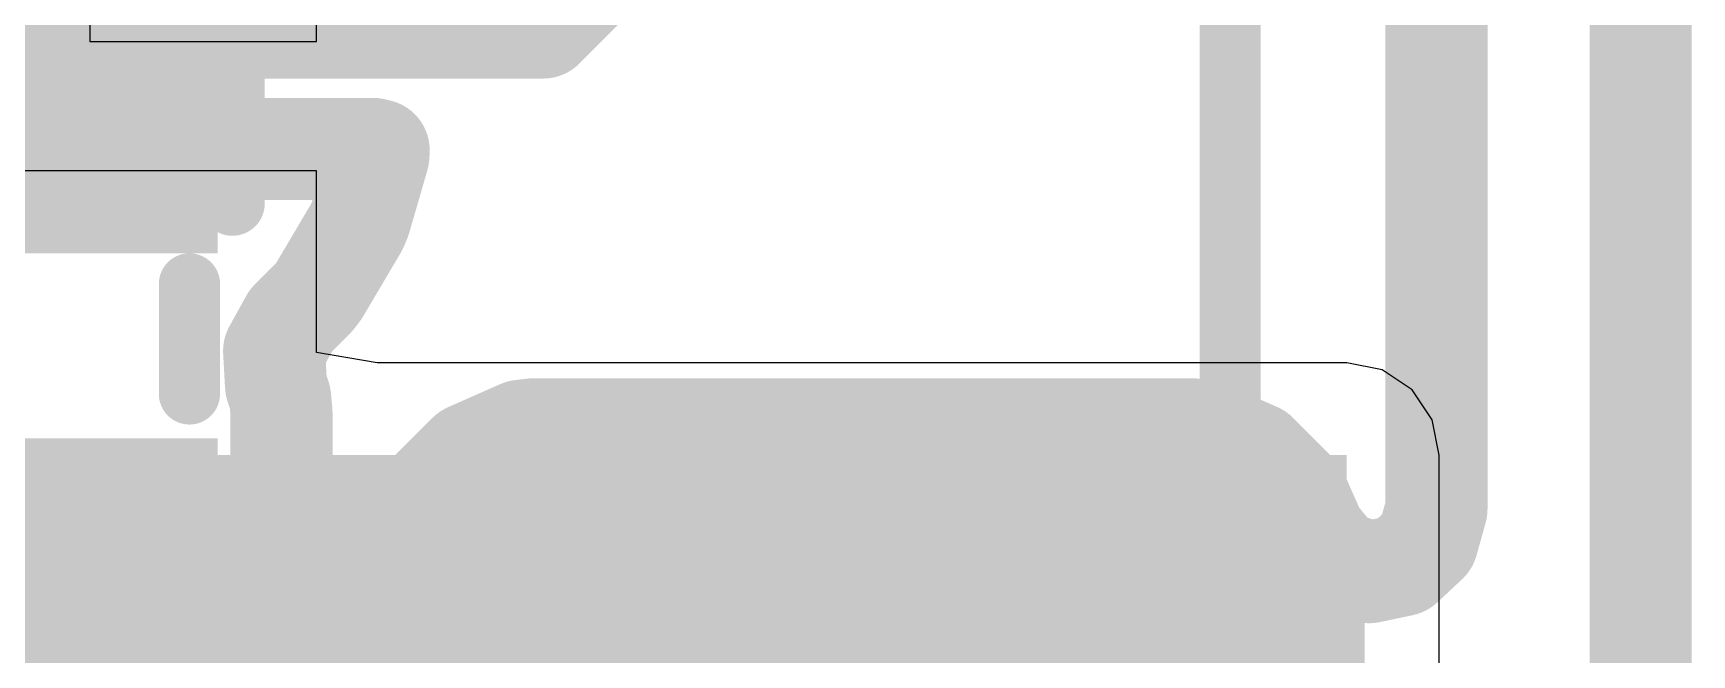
# Model space of a CAD drawing. Header units: inches. Extents: x 0 to 12.4, y -0.6 to 2.2.
# Drawn here: x 0.9006 to 1.0286, y 1.6636 to 1.7116 of the extents above; entities that cross this region are included whole.
import ezdxf

# ---------------------------------------------------------------- set-up
doc = ezdxf.new("R2010")
doc.units = ezdxf.units.IN
doc.header["$MEASUREMENT"] = 0
for name, color, linetype in [('Bottom Layer', 5, 'Continuous'), ('Bottom Overlay', 54, 'Continuous'), ('Bottom Paste', 16, 'Continuous'), ('Bottom Solder', 6, 'Continuous'), ('Dimension', 6, 'Continuous'), ('Mechanical 4', 56, 'Continuous'), ('Top Layer', 1, 'Continuous'), ('Top Overlay', 2, 'Continuous'), ('Top Paste', 8, 'Continuous'), ('Top Solder', 216, 'Continuous')]:
    doc.layers.add(name, color=color, linetype=linetype)

# ---------------------------------------------------------------- blocks, each defined once
blk = doc.blocks.new('SMD_4_4_5___15')
at = {"layer": 'Top Solder'}
blk.add_hatch(color=216, dxfattribs=at).paths.add_polyline_path([(0.08261415, 0.06777955), (0.14573225, 0.06777955), (0.14573225, 0.03222045), (0.08261415, 0.03222045)])
blk = doc.blocks.new('T__________B_35')
at = {"layer": 'Bottom Layer'}
blk.add_hatch(color=5, dxfattribs=at).paths.add_polyline_path([(0.015, 0.03), (-0.015, 0.03), (-0.03, 0.015), (-0.03, -0.015), (-0.015, -0.03), (0.015, -0.03), (0.03, -0.015), (0.03, 0.015)])
at = {"layer": 'Bottom Paste'}
blk.add_hatch(color=16, dxfattribs=at).paths.add_polyline_path([(0.015, 0.03), (-0.015, 0.03), (-0.03, 0.015), (-0.03, -0.015), (-0.015, -0.03), (0.015, -0.03), (0.03, -0.015), (0.03, 0.015)])
at = {"layer": 'Bottom Solder'}
blk.add_hatch(color=6, dxfattribs=at).paths.add_polyline_path([(0.017, 0.034), (-0.017, 0.034), (-0.034, 0.017), (-0.034, -0.017), (-0.017, -0.034), (0.017, -0.034), (0.034, -0.017), (0.034, 0.017)])
at = {"layer": 'Bottom Overlay'}
for points in [[(-0.017, 0.037, 0.007874, 0.007874, 0), (-0.037, 0.017, 0.007874, 0.007874, 0)], [(0.017, 0.037, 0.007874, 0.007874, 0), (-0.017, 0.037, 0.007874, 0.007874, 0)], [(0.017, 0.037, 0.007874, 0.007874, 0), (-0.017, 0.037, 0.007874, 0.007874, 0)], [(0.037, 0.017, 0.007874, 0.007874, 0), (0.017, 0.037, 0.007874, 0.007874, 0)], [(-0.037, 0.017, 0.007874, 0.007874, 0), (-0.037, -0.017, 0.007874, 0.007874, 0)], [(0.037, 0.017, 0.007874, 0.007874, 0), (0.037, -0.017, 0.007874, 0.007874, 0)], [(-0.017, -0.037, 0.007874, 0.007874, 0), (-0.037, -0.017, 0.007874, 0.007874, 0)], [(0.037, -0.017, 0.007874, 0.007874, 0), (0.017, -0.037, 0.007874, 0.007874, 0)], [(0.017, -0.037, 0.007874, 0.007874, 0), (-0.017, -0.037, 0.007874, 0.007874, 0)], [(0.017, -0.037, 0.007874, 0.007874, 0), (-0.017, -0.037, 0.007874, 0.007874, 0)]]:
    blk.add_lwpolyline(points, format="xyseb", dxfattribs=at)
for points in [[(-0.0189685, 0.037, 0.003937, 0.003937, 1), (-0.0150315, 0.037, 0.003937, 0.003937, 1)], [(-0.0189685, 0.037, 0.003937, 0.003937, 1), (-0.0150315, 0.037, 0.003937, 0.003937, 1)], [(-0.0189685, 0.037, 0.003937, 0.003937, 1), (-0.0150315, 0.037, 0.003937, 0.003937, 1)], [(0.0150315, 0.037, 0.003937, 0.003937, 1), (0.0189685, 0.037, 0.003937, 0.003937, 1)], [(0.0150315, 0.037, 0.003937, 0.003937, 1), (0.0189685, 0.037, 0.003937, 0.003937, 1)], [(0.0150315, 0.037, 0.003937, 0.003937, 1), (0.0189685, 0.037, 0.003937, 0.003937, 1)], [(-0.0389685, 0.017, 0.003937, 0.003937, 1), (-0.0350315, 0.017, 0.003937, 0.003937, 1)], [(-0.0389685, 0.017, 0.003937, 0.003937, 1), (-0.0350315, 0.017, 0.003937, 0.003937, 1)], [(0.0350315, 0.017, 0.003937, 0.003937, 1), (0.0389685, 0.017, 0.003937, 0.003937, 1)], [(0.0350315, 0.017, 0.003937, 0.003937, 1), (0.0389685, 0.017, 0.003937, 0.003937, 1)], [(-0.0389685, -0.017, 0.003937, 0.003937, 1), (-0.0350315, -0.017, 0.003937, 0.003937, 1)], [(-0.0389685, -0.017, 0.003937, 0.003937, 1), (-0.0350315, -0.017, 0.003937, 0.003937, 1)], [(0.0350315, -0.017, 0.003937, 0.003937, 1), (0.0389685, -0.017, 0.003937, 0.003937, 1)], [(0.0350315, -0.017, 0.003937, 0.003937, 1), (0.0389685, -0.017, 0.003937, 0.003937, 1)], [(-0.0189685, -0.037, 0.003937, 0.003937, 1), (-0.0150315, -0.037, 0.003937, 0.003937, 1)], [(-0.0189685, -0.037, 0.003937, 0.003937, 1), (-0.0150315, -0.037, 0.003937, 0.003937, 1)], [(-0.0189685, -0.037, 0.003937, 0.003937, 1), (-0.0150315, -0.037, 0.003937, 0.003937, 1)], [(0.0150315, -0.037, 0.003937, 0.003937, 1), (0.0189685, -0.037, 0.003937, 0.003937, 1)], [(0.0150315, -0.037, 0.003937, 0.003937, 1), (0.0189685, -0.037, 0.003937, 0.003937, 1)], [(0.0150315, -0.037, 0.003937, 0.003937, 1), (0.0189685, -0.037, 0.003937, 0.003937, 1)]]:
    blk.add_lwpolyline(points, format="xyseb", close=True, dxfattribs=at)
blk = doc.blocks.new('C___0402_62')
at = {"layer": 'Top Layer'}
for points in [[(-0.0275, -0.0125), (-0.0275, 0.0125), (-0.009500000000000003, 0.0125), (-0.009499999999999996, -0.0125)], [(0.009500000000000003, -0.0125), (0.009499999999999996, 0.0125), (0.0275, 0.0125), (0.0275, -0.0125)]]:
    blk.add_hatch(color=1, dxfattribs=at).paths.add_polyline_path(points)
at = {"layer": 'Top Paste'}
for points in [[(-0.0275, -0.0125), (-0.0275, 0.0125), (-0.009500000000000003, 0.0125), (-0.009499999999999996, -0.0125)], [(0.009500000000000003, -0.0125), (0.009499999999999996, 0.0125), (0.0275, 0.0125), (0.0275, -0.0125)]]:
    blk.add_hatch(color=8, dxfattribs=at).paths.add_polyline_path(points)
at = {"layer": 'Top Solder'}
for points in [[(-0.0298622, -0.0148622), (-0.0298622, 0.0148622), (-0.007137800000000003, 0.0148622), (-0.007137799999999997, -0.0148622)], [(0.007137800000000003, -0.0148622), (0.007137799999999997, 0.0148622), (0.0298622, 0.0148622), (0.0298622, -0.0148622)]]:
    blk.add_hatch(color=216, dxfattribs=at).paths.add_polyline_path(points)
at = {"layer": 'Top Overlay'}
for points in [[(-0.011, 0.016, 0.005, 0.005, 0), (-0.031, 0.016, 0.005, 0.005, 0)], [(-0.031, -0.016, 0.005, 0.005, 0), (-0.031, 0.016, 0.005, 0.005, 0)], [(0.031, 0.016, 0.005, 0.005, 0), (0.011, 0.016, 0.005, 0.005, 0)], [(0.031, -0.016, 0.005, 0.005, 0), (0.031, 0.016, 0.005, 0.005, 0)], [(-0.011, -0.016, 0.005, 0.005, 0), (-0.031, -0.016, 0.005, 0.005, 0)], [(0.031, -0.016, 0.005, 0.005, 0), (0.011, -0.016, 0.005, 0.005, 0)]]:
    blk.add_lwpolyline(points, format="xyseb", dxfattribs=at)
for points in [[(-0.03225, 0.016, 0.0025, 0.0025, 1), (-0.02975, 0.016, 0.0025, 0.0025, 1)], [(-0.03225, 0.016, 0.0025, 0.0025, 1), (-0.02975, 0.016, 0.0025, 0.0025, 1)], [(-0.01225, 0.016, 0.0025, 0.0025, 1), (-0.00975, 0.016, 0.0025, 0.0025, 1)], [(0.00975, 0.016, 0.0025, 0.0025, 1), (0.01225, 0.016, 0.0025, 0.0025, 1)], [(0.02975, 0.016, 0.0025, 0.0025, 1), (0.03225, 0.016, 0.0025, 0.0025, 1)], [(0.02975, 0.016, 0.0025, 0.0025, 1), (0.03225, 0.016, 0.0025, 0.0025, 1)], [(-0.03225, -0.016, 0.0025, 0.0025, 1), (-0.02975, -0.016, 0.0025, 0.0025, 1)], [(-0.03225, -0.016, 0.0025, 0.0025, 1), (-0.02975, -0.016, 0.0025, 0.0025, 1)], [(-0.01225, -0.016, 0.0025, 0.0025, 1), (-0.00975, -0.016, 0.0025, 0.0025, 1)], [(0.00975, -0.016, 0.0025, 0.0025, 1), (0.01225, -0.016, 0.0025, 0.0025, 1)], [(0.02975, -0.016, 0.0025, 0.0025, 1), (0.03225, -0.016, 0.0025, 0.0025, 1)], [(0.02975, -0.016, 0.0025, 0.0025, 1), (0.03225, -0.016, 0.0025, 0.0025, 1)]]:
    blk.add_lwpolyline(points, format="xyseb", close=True, dxfattribs=at)

msp = doc.modelspace()

# ---------------------------------------------------------------- hatches: boundary and pattern name
at = {"layer": 'Dimension'}
msp.add_hatch(color=6, dxfattribs=at).paths.add_polyline_path([(0.94103755, 1.66916995), (0.98828165, 1.66916995), (0.98828165, 1.63767385), (0.94103755, 1.63767385)])
msp.add_hatch(color=6, dxfattribs=at).paths.add_polyline_path([(0.94103755, 1.66916995), (0.98828165, 1.66916995), (0.98828165, 1.63767385), (0.94103755, 1.63767385)])
at = {"layer": 'Top Layer'}
msp.add_hatch(color=1, dxfattribs=at).paths.add_polyline_path([(0.878, 1.619), (1.002, 1.619), (1.002, 1.679), (0.878, 1.679)])

# ---------------------------------------------------------------- linework, layer by layer
at = {"layer": 'Dimension'}
for points in [[(1.024699, 1.6345242, 0.007874, 0.007874, 0), (1.024699, 1.7427919, 0.007874, 0.007874, 0)], [(1.0089313, 1.6748353, 0.007874, 0.007874, 0), (1.0089313, 1.7320083, 0.007874, 0.007874, 0)], [(0.8646567, 1.7026344, 0.007874, 0.007874, 0), (0.9268673, 1.7026344, 0.007874, 0.007874, 0)], [(0.9268673, 1.7026344, 0.007874, 0.007874, 0), (0.9272995, 1.7025324, 0.007874, 0.007874, 0)], [(0.9272769, 1.7020889, 0.007874, 0.007874, 0), (0.9272995, 1.7025324, 0.007874, 0.007874, 0)], [(0.9258489, 1.6971735, 0.007874, 0.007874, 0), (0.9272769, 1.7020889, 0.007874, 0.007874, 0)], [(0.9226789, 1.6916634, 0.007874, 0.007874, 0), (0.9256069, 1.6966144, 0.007874, 0.007874, 0)], [(0.9256069, 1.6966144, 0.007874, 0.007874, 0), (0.9258489, 1.6971735, 0.007874, 0.007874, 0)], [(0.920532, 1.6894085, 0.007874, 0.007874, 0), (0.9223054, 1.6911819, 0.007874, 0.007874, 0)], [(0.9223054, 1.6911819, 0.007874, 0.007874, 0), (0.9226789, 1.6916634, 0.007874, 0.007874, 0)], [(0.9192245, 1.6870428, 0.007874, 0.007874, 0), (0.920532, 1.6894085, 0.007874, 0.007874, 0)], [(0.9192245, 1.6870428, 0.007874, 0.007874, 0), (0.9193761, 1.6843442, 0.007874, 0.007874, 0)], [(0.9193761, 1.6843442, 0.007874, 0.007874, 0), (0.9196876, 1.6834541, 0.007874, 0.007874, 0)], [(0.9196876, 1.6834541, 0.007874, 0.007874, 0), (0.9197974, 1.6822827, 0.007874, 0.007874, 0)], [(0.9197974, 1.6821687, 0.007874, 0.007874, 0), (0.9197974, 1.6822827, 0.007874, 0.007874, 0)], [(0.9197974, 1.673249, 0.007874, 0.007874, 0), (0.9197974, 1.6821687, 0.007874, 0.007874, 0)], [(0.9346496, 1.6792819, 0.007874, 0.007874, 0), (0.9379461, 1.6807375, 0.007874, 0.007874, 0)], [(0.9379461, 1.6807375, 0.007874, 0.007874, 0), (0.9379462, 1.6807376, 0.007874, 0.007874, 0)], [(0.9379462, 1.6807376, 0.007874, 0.007874, 0), (0.938282, 1.6808858, 0.007874, 0.007874, 0)], [(0.938282, 1.6808858, 0.007874, 0.007874, 0), (0.9386468, 1.6809281, 0.007874, 0.007874, 0)], [(0.9386468, 1.6809281, 0.007874, 0.007874, 0), (0.9386469, 1.6809281, 0.007874, 0.007874, 0)], [(0.9386469, 1.6809281, 0.007874, 0.007874, 0), (0.9391311, 1.6809843, 0.007874, 0.007874, 0)], [(0.9391311, 1.6809843, 0.007874, 0.007874, 0), (0.9391316, 1.6809843, 0.007874, 0.007874, 0)], [(0.9391316, 1.6809843, 0.007874, 0.007874, 0), (0.9392713, 1.6810005, 0.007874, 0.007874, 0)], [(0.9392713, 1.6810005, 0.007874, 0.007874, 0), (0.9394114, 1.6810006, 0.007874, 0.007874, 0)], [(0.9394114, 1.6810006, 0.007874, 0.007874, 0), (0.9394121, 1.6810006, 0.007874, 0.007874, 0)], [(0.9394121, 1.6810006, 0.007874, 0.007874, 0), (0.9899072, 1.6810006, 0.007874, 0.007874, 0)], [(0.9899072, 1.6810006, 0.007874, 0.007874, 0), (0.990048, 1.6810006, 0.007874, 0.007874, 0)], [(0.990048, 1.6810006, 0.007874, 0.007874, 0), (0.9901872, 1.6809844, 0.007874, 0.007874, 0)], [(0.9901872, 1.6809844, 0.007874, 0.007874, 0), (0.9901877, 1.6809844, 0.007874, 0.007874, 0)], [(0.9901877, 1.6809844, 0.007874, 0.007874, 0), (0.9906724, 1.6809281, 0.007874, 0.007874, 0)], [(0.9906724, 1.6809281, 0.007874, 0.007874, 0), (0.9910372, 1.6808858, 0.007874, 0.007874, 0)], [(0.9910372, 1.6808858, 0.007874, 0.007874, 0), (0.9913729, 1.6807376, 0.007874, 0.007874, 0)], [(0.9913729, 1.6807376, 0.007874, 0.007874, 0), (0.9913731, 1.6807375, 0.007874, 0.007874, 0)], [(0.9913731, 1.6807375, 0.007874, 0.007874, 0), (0.9944955, 1.6793588, 0.007874, 0.007874, 0)], [(0.9944955, 1.6793588, 0.007874, 0.007874, 0), (0.9950834, 1.6790992, 0.007874, 0.007874, 0)], [(0.9314281, 1.6762915, 0.007874, 0.007874, 0), (0.9339159, 1.6787793, 0.007874, 0.007874, 0)], [(0.9339159, 1.6787793, 0.007874, 0.007874, 0), (0.933916, 1.6787795, 0.007874, 0.007874, 0)], [(0.933916, 1.6787795, 0.007874, 0.007874, 0), (0.9342358, 1.6790992, 0.007874, 0.007874, 0)], [(0.9342358, 1.6790992, 0.007874, 0.007874, 0), (0.9346495, 1.6792819, 0.007874, 0.007874, 0)], [(0.9346495, 1.6792819, 0.007874, 0.007874, 0), (0.9346496, 1.6792819, 0.007874, 0.007874, 0)], [(0.9950834, 1.6790992, 0.007874, 0.007874, 0), (0.998211, 1.6759716, 0.007874, 0.007874, 0)], [(0.9294698, 1.6722611, 0.007874, 0.007874, 0), (0.9309255, 1.6755578, 0.007874, 0.007874, 0)], [(0.9309255, 1.6755579, 0.007874, 0.007874, 0), (0.9311082, 1.6759716, 0.007874, 0.007874, 0)], [(0.9309255, 1.6755578, 0.007874, 0.007874, 0), (0.9309255, 1.6755579, 0.007874, 0.007874, 0)], [(0.9311082, 1.6759716, 0.007874, 0.007874, 0), (0.9314279, 1.6762914, 0.007874, 0.007874, 0)], [(0.9314279, 1.6762914, 0.007874, 0.007874, 0), (0.9314281, 1.6762915, 0.007874, 0.007874, 0)], [(0.998211, 1.6759716, 0.007874, 0.007874, 0), (0.9983937, 1.6755578, 0.007874, 0.007874, 0)], [(0.9983937, 1.6755578, 0.007874, 0.007874, 0), (0.9983938, 1.6755577, 0.007874, 0.007874, 0)], [(0.9983938, 1.6755577, 0.007874, 0.007874, 0), (0.9995835, 1.6728634, 0.007874, 0.007874, 0)], [(1.0082236, 1.6723038, 0.007874, 0.007874, 0), (1.0089313, 1.6748353, 0.007874, 0.007874, 0)], [(0.9197974, 1.673249, 0.007874, 0.007874, 0), (0.9203476, 1.6709976, 0.007874, 0.007874, 0)], [(0.928268, 1.6699393, 0.007874, 0.007874, 0), (0.9293096, 1.6718223, 0.007874, 0.007874, 0)], [(0.9293096, 1.6718223, 0.007874, 0.007874, 0), (0.9293216, 1.6719254, 0.007874, 0.007874, 0)], [(0.9293216, 1.6719254, 0.007874, 0.007874, 0), (0.9294697, 1.6722609, 0.007874, 0.007874, 0)], [(0.9294697, 1.6722609, 0.007874, 0.007874, 0), (0.9294698, 1.6722611, 0.007874, 0.007874, 0)], [(0.9995835, 1.6728634, 0.007874, 0.007874, 0), (1.0012533, 1.6708334, 0.007874, 0.007874, 0)], [(1.0063058, 1.6705062, 0.007874, 0.007874, 0), (1.0082236, 1.6723038, 0.007874, 0.007874, 0)], [(0.9203476, 1.6709976, 0.007874, 0.007874, 0), (0.921874, 1.6692536, 0.007874, 0.007874, 0)], [(1.0012533, 1.6708334, 0.007874, 0.007874, 0), (1.0037338, 1.6699636, 0.007874, 0.007874, 0)], [(1.0037338, 1.6699636, 0.007874, 0.007874, 0), (1.0063058, 1.6705062, 0.007874, 0.007874, 0)], [(0.921874, 1.6692536, 0.007874, 0.007874, 0), (0.9240328, 1.6684101, 0.007874, 0.007874, 0)], [(0.9263372, 1.6686573, 0.007874, 0.007874, 0), (0.928268, 1.6699393, 0.007874, 0.007874, 0)], [(0.9240328, 1.6684101, 0.007874, 0.007874, 0), (0.9263372, 1.6686573, 0.007874, 0.007874, 0)]]:
    msp.add_lwpolyline(points, format="xyseb", dxfattribs=at)
for points in [[(0.9248988, 1.7026344, 0.003937, 0.003937, 1), (0.9288358, 1.7026344, 0.003937, 0.003937, 1)], [(0.9248988, 1.7026344, 0.003937, 0.003937, 1), (0.9288358, 1.7026344, 0.003937, 0.003937, 1)], [(0.925331, 1.7025324, 0.003937, 0.003937, 1), (0.929268, 1.7025324, 0.003937, 0.003937, 1)], [(0.925331, 1.7025324, 0.003937, 0.003937, 1), (0.929268, 1.7025324, 0.003937, 0.003937, 1)], [(0.9253084, 1.7020889, 0.003937, 0.003937, 1), (0.9292454, 1.7020889, 0.003937, 0.003937, 1)], [(0.9253084, 1.7020889, 0.003937, 0.003937, 1), (0.9292454, 1.7020889, 0.003937, 0.003937, 1)], [(0.9236384, 1.6966144, 0.003937, 0.003937, 1), (0.9275754, 1.6966144, 0.003937, 0.003937, 1)], [(0.9236384, 1.6966144, 0.003937, 0.003937, 1), (0.9275754, 1.6966144, 0.003937, 0.003937, 1)], [(0.9238804, 1.6971735, 0.003937, 0.003937, 1), (0.9278174, 1.6971735, 0.003937, 0.003937, 1)], [(0.9238804, 1.6971735, 0.003937, 0.003937, 1), (0.9278174, 1.6971735, 0.003937, 0.003937, 1)], [(0.9203369, 1.6911819, 0.003937, 0.003937, 1), (0.9242739, 1.6911819, 0.003937, 0.003937, 1)], [(0.9203369, 1.6911819, 0.003937, 0.003937, 1), (0.9242739, 1.6911819, 0.003937, 0.003937, 1)], [(0.9207104, 1.6916634, 0.003937, 0.003937, 1), (0.9246474, 1.6916634, 0.003937, 0.003937, 1)], [(0.9207104, 1.6916634, 0.003937, 0.003937, 1), (0.9246474, 1.6916634, 0.003937, 0.003937, 1)], [(0.9185635, 1.6894085, 0.003937, 0.003937, 1), (0.9225005, 1.6894085, 0.003937, 0.003937, 1)], [(0.9185635, 1.6894085, 0.003937, 0.003937, 1), (0.9225005, 1.6894085, 0.003937, 0.003937, 1)], [(0.917256, 1.6870428, 0.003937, 0.003937, 1), (0.921193, 1.6870428, 0.003937, 0.003937, 1)], [(0.917256, 1.6870428, 0.003937, 0.003937, 1), (0.921193, 1.6870428, 0.003937, 0.003937, 1)], [(0.9174076, 1.6843442, 0.003937, 0.003937, 1), (0.9213446, 1.6843442, 0.003937, 0.003937, 1)], [(0.9174076, 1.6843442, 0.003937, 0.003937, 1), (0.9213446, 1.6843442, 0.003937, 0.003937, 1)], [(0.9177191, 1.6834541, 0.003937, 0.003937, 1), (0.9216561, 1.6834541, 0.003937, 0.003937, 1)], [(0.9177191, 1.6834541, 0.003937, 0.003937, 1), (0.9216561, 1.6834541, 0.003937, 0.003937, 1)], [(0.9178289, 1.6822827, 0.003937, 0.003937, 1), (0.9217659, 1.6822827, 0.003937, 0.003937, 1)], [(0.9178289, 1.6822827, 0.003937, 0.003937, 1), (0.9217659, 1.6822827, 0.003937, 0.003937, 1)], [(0.9178289, 1.6821687, 0.003937, 0.003937, 1), (0.9217659, 1.6821687, 0.003937, 0.003937, 1)], [(0.9178289, 1.6821687, 0.003937, 0.003937, 1), (0.9217659, 1.6821687, 0.003937, 0.003937, 1)], [(0.9359776, 1.6807375, 0.003937, 0.003937, 1), (0.9399146, 1.6807375, 0.003937, 0.003937, 1)], [(0.9359776, 1.6807375, 0.003937, 0.003937, 1), (0.9399146, 1.6807375, 0.003937, 0.003937, 1)], [(0.9359777, 1.6807376, 0.003937, 0.003937, 1), (0.9399147, 1.6807376, 0.003937, 0.003937, 1)], [(0.9359777, 1.6807376, 0.003937, 0.003937, 1), (0.9399147, 1.6807376, 0.003937, 0.003937, 1)], [(0.9363135, 1.6808858, 0.003937, 0.003937, 1), (0.9402505, 1.6808858, 0.003937, 0.003937, 1)], [(0.9363135, 1.6808858, 0.003937, 0.003937, 1), (0.9402505, 1.6808858, 0.003937, 0.003937, 1)], [(0.9366783, 1.6809281, 0.003937, 0.003937, 1), (0.9406153, 1.6809281, 0.003937, 0.003937, 1)], [(0.9366783, 1.6809281, 0.003937, 0.003937, 1), (0.9406153, 1.6809281, 0.003937, 0.003937, 1)], [(0.9366784, 1.6809281, 0.003937, 0.003937, 1), (0.9406154, 1.6809281, 0.003937, 0.003937, 1)], [(0.9366784, 1.6809281, 0.003937, 0.003937, 1), (0.9406154, 1.6809281, 0.003937, 0.003937, 1)], [(0.9371626, 1.6809843, 0.003937, 0.003937, 1), (0.9410996, 1.6809843, 0.003937, 0.003937, 1)], [(0.9371626, 1.6809843, 0.003937, 0.003937, 1), (0.9410996, 1.6809843, 0.003937, 0.003937, 1)], [(0.9371631, 1.6809843, 0.003937, 0.003937, 1), (0.9411001, 1.6809843, 0.003937, 0.003937, 1)], [(0.9371631, 1.6809843, 0.003937, 0.003937, 1), (0.9411001, 1.6809843, 0.003937, 0.003937, 1)], [(0.9373028, 1.6810005, 0.003937, 0.003937, 1), (0.9412398, 1.6810005, 0.003937, 0.003937, 1)], [(0.9373028, 1.6810005, 0.003937, 0.003937, 1), (0.9412398, 1.6810005, 0.003937, 0.003937, 1)], [(0.9374429, 1.6810006, 0.003937, 0.003937, 1), (0.9413799, 1.6810006, 0.003937, 0.003937, 1)], [(0.9374429, 1.6810006, 0.003937, 0.003937, 1), (0.9413799, 1.6810006, 0.003937, 0.003937, 1)], [(0.9374436, 1.6810006, 0.003937, 0.003937, 1), (0.9413806, 1.6810006, 0.003937, 0.003937, 1)], [(0.9374436, 1.6810006, 0.003937, 0.003937, 1), (0.9413806, 1.6810006, 0.003937, 0.003937, 1)], [(0.9879387, 1.6810006, 0.003937, 0.003937, 1), (0.9918757, 1.6810006, 0.003937, 0.003937, 1)], [(0.9879387, 1.6810006, 0.003937, 0.003937, 1), (0.9918757, 1.6810006, 0.003937, 0.003937, 1)], [(0.9880795, 1.6810006, 0.003937, 0.003937, 1), (0.9920165, 1.6810006, 0.003937, 0.003937, 1)], [(0.9880795, 1.6810006, 0.003937, 0.003937, 1), (0.9920165, 1.6810006, 0.003937, 0.003937, 1)], [(0.9882187, 1.6809844, 0.003937, 0.003937, 1), (0.9921557, 1.6809844, 0.003937, 0.003937, 1)], [(0.9882187, 1.6809844, 0.003937, 0.003937, 1), (0.9921557, 1.6809844, 0.003937, 0.003937, 1)], [(0.9882192, 1.6809844, 0.003937, 0.003937, 1), (0.9921562, 1.6809844, 0.003937, 0.003937, 1)], [(0.9882192, 1.6809844, 0.003937, 0.003937, 1), (0.9921562, 1.6809844, 0.003937, 0.003937, 1)], [(0.9887039, 1.6809281, 0.003937, 0.003937, 1), (0.9926409, 1.6809281, 0.003937, 0.003937, 1)], [(0.9887039, 1.6809281, 0.003937, 0.003937, 1), (0.9926409, 1.6809281, 0.003937, 0.003937, 1)], [(0.9890687, 1.6808858, 0.003937, 0.003937, 1), (0.9930057, 1.6808858, 0.003937, 0.003937, 1)], [(0.9890687, 1.6808858, 0.003937, 0.003937, 1), (0.9930057, 1.6808858, 0.003937, 0.003937, 1)], [(0.9894044, 1.6807376, 0.003937, 0.003937, 1), (0.9933414, 1.6807376, 0.003937, 0.003937, 1)], [(0.9894044, 1.6807376, 0.003937, 0.003937, 1), (0.9933414, 1.6807376, 0.003937, 0.003937, 1)], [(0.9894046, 1.6807375, 0.003937, 0.003937, 1), (0.9933416, 1.6807375, 0.003937, 0.003937, 1)], [(0.9894046, 1.6807375, 0.003937, 0.003937, 1), (0.9933416, 1.6807375, 0.003937, 0.003937, 1)], [(0.992527, 1.6793588, 0.003937, 0.003937, 1), (0.996464, 1.6793588, 0.003937, 0.003937, 1)], [(0.992527, 1.6793588, 0.003937, 0.003937, 1), (0.996464, 1.6793588, 0.003937, 0.003937, 1)], [(0.9319474, 1.6787793, 0.003937, 0.003937, 1), (0.9358844, 1.6787793, 0.003937, 0.003937, 1)], [(0.9319474, 1.6787793, 0.003937, 0.003937, 1), (0.9358844, 1.6787793, 0.003937, 0.003937, 1)], [(0.9319475, 1.6787795, 0.003937, 0.003937, 1), (0.9358845, 1.6787795, 0.003937, 0.003937, 1)], [(0.9319475, 1.6787795, 0.003937, 0.003937, 1), (0.9358845, 1.6787795, 0.003937, 0.003937, 1)], [(0.9322673, 1.6790992, 0.003937, 0.003937, 1), (0.9362043, 1.6790992, 0.003937, 0.003937, 1)], [(0.9322673, 1.6790992, 0.003937, 0.003937, 1), (0.9362043, 1.6790992, 0.003937, 0.003937, 1)], [(0.932681, 1.6792819, 0.003937, 0.003937, 1), (0.936618, 1.6792819, 0.003937, 0.003937, 1)], [(0.932681, 1.6792819, 0.003937, 0.003937, 1), (0.936618, 1.6792819, 0.003937, 0.003937, 1)], [(0.9326811, 1.6792819, 0.003937, 0.003937, 1), (0.9366181, 1.6792819, 0.003937, 0.003937, 1)], [(0.9326811, 1.6792819, 0.003937, 0.003937, 1), (0.9366181, 1.6792819, 0.003937, 0.003937, 1)], [(0.9931149, 1.6790992, 0.003937, 0.003937, 1), (0.9970519, 1.6790992, 0.003937, 0.003937, 1)], [(0.9931149, 1.6790992, 0.003937, 0.003937, 1), (0.9970519, 1.6790992, 0.003937, 0.003937, 1)], [(0.928957, 1.6755579, 0.003937, 0.003937, 1), (0.932894, 1.6755579, 0.003937, 0.003937, 1)], [(0.928957, 1.6755579, 0.003937, 0.003937, 1), (0.932894, 1.6755579, 0.003937, 0.003937, 1)], [(0.928957, 1.6755578, 0.003937, 0.003937, 1), (0.932894, 1.6755578, 0.003937, 0.003937, 1)], [(0.928957, 1.6755578, 0.003937, 0.003937, 1), (0.932894, 1.6755578, 0.003937, 0.003937, 1)], [(0.9291397, 1.6759716, 0.003937, 0.003937, 1), (0.9330767, 1.6759716, 0.003937, 0.003937, 1)], [(0.9291397, 1.6759716, 0.003937, 0.003937, 1), (0.9330767, 1.6759716, 0.003937, 0.003937, 1)], [(0.9294594, 1.6762914, 0.003937, 0.003937, 1), (0.9333964, 1.6762914, 0.003937, 0.003937, 1)], [(0.9294594, 1.6762914, 0.003937, 0.003937, 1), (0.9333964, 1.6762914, 0.003937, 0.003937, 1)], [(0.9294596, 1.6762915, 0.003937, 0.003937, 1), (0.9333966, 1.6762915, 0.003937, 0.003937, 1)], [(0.9294596, 1.6762915, 0.003937, 0.003937, 1), (0.9333966, 1.6762915, 0.003937, 0.003937, 1)], [(0.9962425, 1.6759716, 0.003937, 0.003937, 1), (1.0001795, 1.6759716, 0.003937, 0.003937, 1)], [(0.9962425, 1.6759716, 0.003937, 0.003937, 1), (1.0001795, 1.6759716, 0.003937, 0.003937, 1)], [(0.9964252, 1.6755578, 0.003937, 0.003937, 1), (1.0003622, 1.6755578, 0.003937, 0.003937, 1)], [(0.9964252, 1.6755578, 0.003937, 0.003937, 1), (1.0003622, 1.6755578, 0.003937, 0.003937, 1)], [(0.9964253, 1.6755577, 0.003937, 0.003937, 1), (1.0003623, 1.6755577, 0.003937, 0.003937, 1)], [(0.9964253, 1.6755577, 0.003937, 0.003937, 1), (1.0003623, 1.6755577, 0.003937, 0.003937, 1)], [(1.0069628, 1.6748353, 0.003937, 0.003937, 1), (1.0108998, 1.6748353, 0.003937, 0.003937, 1)], [(1.0069628, 1.6748353, 0.003937, 0.003937, 1), (1.0108998, 1.6748353, 0.003937, 0.003937, 1)], [(0.9178289, 1.673249, 0.003937, 0.003937, 1), (0.9217659, 1.673249, 0.003937, 0.003937, 1)], [(0.9178289, 1.673249, 0.003937, 0.003937, 1), (0.9217659, 1.673249, 0.003937, 0.003937, 1)], [(0.9273411, 1.6718223, 0.003937, 0.003937, 1), (0.9312781, 1.6718223, 0.003937, 0.003937, 1)], [(0.9273411, 1.6718223, 0.003937, 0.003937, 1), (0.9312781, 1.6718223, 0.003937, 0.003937, 1)], [(0.9273531, 1.6719254, 0.003937, 0.003937, 1), (0.9312901, 1.6719254, 0.003937, 0.003937, 1)], [(0.9273531, 1.6719254, 0.003937, 0.003937, 1), (0.9312901, 1.6719254, 0.003937, 0.003937, 1)], [(0.9275012, 1.6722609, 0.003937, 0.003937, 1), (0.9314382, 1.6722609, 0.003937, 0.003937, 1)], [(0.9275012, 1.6722609, 0.003937, 0.003937, 1), (0.9314382, 1.6722609, 0.003937, 0.003937, 1)], [(0.9275013, 1.6722611, 0.003937, 0.003937, 1), (0.9314383, 1.6722611, 0.003937, 0.003937, 1)], [(0.9275013, 1.6722611, 0.003937, 0.003937, 1), (0.9314383, 1.6722611, 0.003937, 0.003937, 1)], [(0.997615, 1.6728634, 0.003937, 0.003937, 1), (1.001552, 1.6728634, 0.003937, 0.003937, 1)], [(0.997615, 1.6728634, 0.003937, 0.003937, 1), (1.001552, 1.6728634, 0.003937, 0.003937, 1)], [(1.0062551, 1.6723038, 0.003937, 0.003937, 1), (1.0101921, 1.6723038, 0.003937, 0.003937, 1)], [(1.0062551, 1.6723038, 0.003937, 0.003937, 1), (1.0101921, 1.6723038, 0.003937, 0.003937, 1)], [(0.9183791, 1.6709976, 0.003937, 0.003937, 1), (0.9223161, 1.6709976, 0.003937, 0.003937, 1)], [(0.9183791, 1.6709976, 0.003937, 0.003937, 1), (0.9223161, 1.6709976, 0.003937, 0.003937, 1)], [(0.9992848, 1.6708334, 0.003937, 0.003937, 1), (1.0032218, 1.6708334, 0.003937, 0.003937, 1)], [(0.9992848, 1.6708334, 0.003937, 0.003937, 1), (1.0032218, 1.6708334, 0.003937, 0.003937, 1)], [(1.0043373, 1.6705062, 0.003937, 0.003937, 1), (1.0082743, 1.6705062, 0.003937, 0.003937, 1)], [(1.0043373, 1.6705062, 0.003937, 0.003937, 1), (1.0082743, 1.6705062, 0.003937, 0.003937, 1)], [(0.9199055, 1.6692536, 0.003937, 0.003937, 1), (0.9238425, 1.6692536, 0.003937, 0.003937, 1)], [(0.9199055, 1.6692536, 0.003937, 0.003937, 1), (0.9238425, 1.6692536, 0.003937, 0.003937, 1)], [(0.9262995, 1.6699393, 0.003937, 0.003937, 1), (0.9302365, 1.6699393, 0.003937, 0.003937, 1)], [(0.9262995, 1.6699393, 0.003937, 0.003937, 1), (0.9302365, 1.6699393, 0.003937, 0.003937, 1)], [(1.0017653, 1.6699636, 0.003937, 0.003937, 1), (1.0057023, 1.6699636, 0.003937, 0.003937, 1)], [(1.0017653, 1.6699636, 0.003937, 0.003937, 1), (1.0057023, 1.6699636, 0.003937, 0.003937, 1)], [(0.9220643, 1.6684101, 0.003937, 0.003937, 1), (0.9260013, 1.6684101, 0.003937, 0.003937, 1)], [(0.9220643, 1.6684101, 0.003937, 0.003937, 1), (0.9260013, 1.6684101, 0.003937, 0.003937, 1)], [(0.9243687, 1.6686573, 0.003937, 0.003937, 1), (0.9283057, 1.6686573, 0.003937, 0.003937, 1)], [(0.9243687, 1.6686573, 0.003937, 0.003937, 1), (0.9283057, 1.6686573, 0.003937, 0.003937, 1)]]:
    msp.add_lwpolyline(points, format="xyseb", close=True, dxfattribs=at)
at = {"layer": 'Mechanical 4'}
for points in [[(1.0260787, 1.6962361, 0.0047244, 0.0047244, 0), (1.0260787, 1.7985983, 0.0047244, 0.0047244, 0)], [(0.9930079, 1.6734015, 0.0047244, 0.0047244, 0), (0.9930079, 1.7222204, 0.0047244, 0.0047244, 0)], [(0.9126929, 1.6837229, 0.0047244, 0.0047244, 0), (0.9126929, 1.6922139, 0.0047244, 0.0047244, 0)]]:
    msp.add_lwpolyline(points, format="xyseb", dxfattribs=at)
for points in [[(1.0248976, 1.6962361, 0.0023622, 0.0023622, 1), (1.0272598, 1.6962361, 0.0023622, 0.0023622, 1)], [(0.9115118, 1.6922139, 0.0023622, 0.0023622, 1), (0.913874, 1.6922139, 0.0023622, 0.0023622, 1)], [(0.9115118, 1.6837229, 0.0023622, 0.0023622, 1), (0.913874, 1.6837229, 0.0023622, 0.0023622, 1)], [(0.9918268, 1.6734015, 0.0023622, 0.0023622, 1), (0.994189, 1.6734015, 0.0023622, 0.0023622, 1)]]:
    msp.add_lwpolyline(points, format="xyseb", close=True, dxfattribs=at)
at = {"layer": 'Top Layer'}
for p, q in [((0.9050079, 1.7249291), (0.9050079, 1.7109291)), ((0.9225079, 1.7109291), (0.9225079, 1.7249291)), ((0.9050079, 1.7109291), (0.9225079, 1.7109291)), ((0.9225079, 1.7009291), (0.8775079, 1.7009291)), ((0.9225079, 1.6911372), (0.9225079, 1.7009291)), ((0.922508, 1.6869292), (0.9225079, 1.6911372)), ((0.9271799, 1.6861371), (0.922508, 1.6869292)), ((1.002, 1.6861371), (0.9271799, 1.6861371)), ((1.0047312, 1.6855938), (1.002, 1.6861371)), ((1.0070467, 1.6840467), (1.0047312, 1.6855938)), ((1.0085938, 1.6817312), (1.0070467, 1.6840467)), ((1.0091371, 1.679), (1.0085938, 1.6817312)), ((1.0091371, 1.619), (1.0091371, 1.679))]:
    msp.add_line(p, q, dxfattribs=at)

# ---------------------------------------------------------------- block references
for name, p, rotation in [('SMD_4_4_5___15', (1.0860079, 1.6989291), 180), ('T__________B_35', (0.923, 1.749), 180), ('C___0402_62', (0.9000079, 1.6874291), 270)]:
    msp.add_blockref(name, p, dxfattribs=dict(rotation=rotation))

doc.saveas('drawing.dxf')
